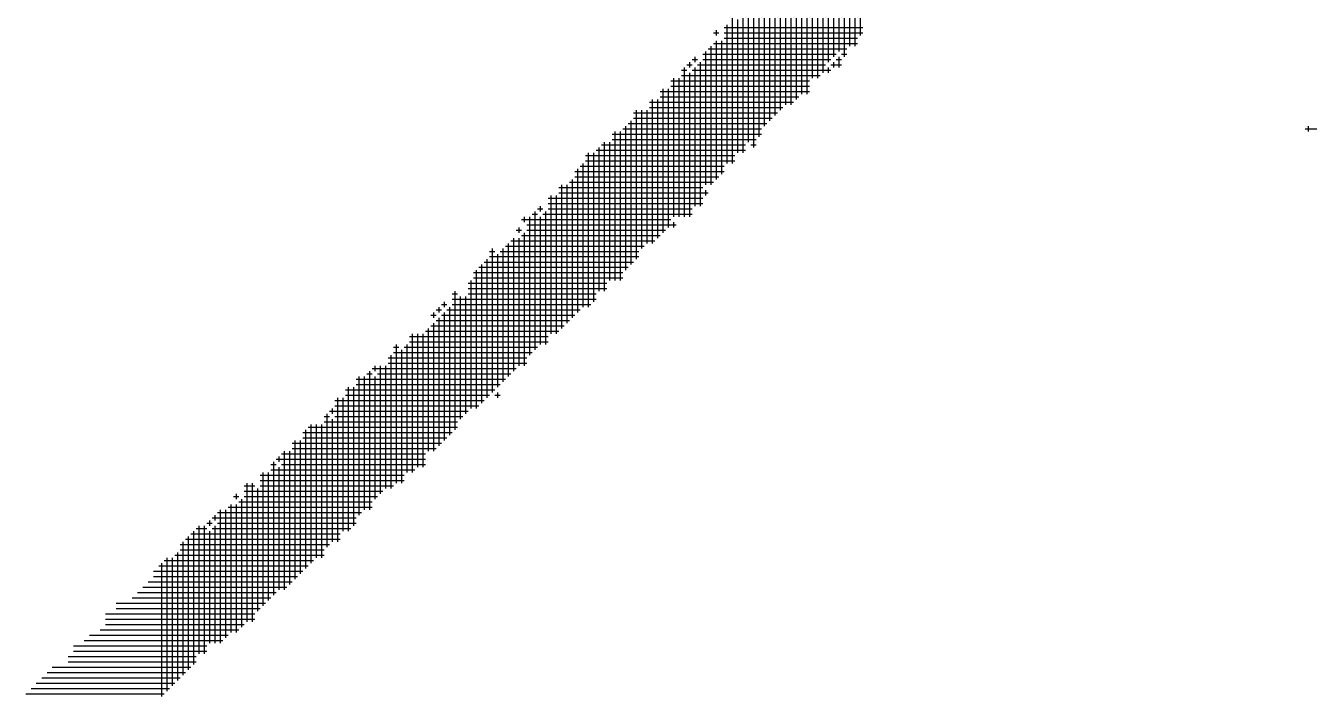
# Model space of a CAD drawing. Header units: feet. Extents: x 0 to 252300, y 0 to 178200.
# Drawn here: x 171046 to 171608, y 8720 to 9014 of the extents above; entities that cross this region are included whole.
import ezdxf

# ---------------------------------------------------------------- set-up
doc = ezdxf.new("R2010")
doc.units = ezdxf.units.FT
doc.header["$LTSCALE"] = 3000
doc.header["$MEASUREMENT"] = 0
doc.layers.add('CX-BORD-TEX2', color=7, linetype='CONTINUOUS')

msp = doc.modelspace()

# ---------------------------------------------------------------- linework, layer by layer
at = {"layer": 'CX-BORD-TEX2'}
for p, q in [((171406.58, 9070.28), (171406.58, 9004.96)), ((171408.91, 9072.61), (171408.91, 9004.96)), ((171411.24, 9074.95), (171411.24, 9009.63)), ((171401.91, 9065.61), (171401.91, 9002.63)), ((171404.24, 9067.95), (171404.24, 9000.3)), ((171397.24, 9060.95), (171397.24, 8997.96)), ((171399.58, 9063.28), (171399.58, 9000.3)), ((171392.58, 9056.28), (171392.58, 8990.97)), ((171394.91, 9051.62), (171394.91, 8993.3)), ((171380.92, 9042.29), (171380.92, 8979.3)), ((171383.25, 9042.29), (171383.25, 8981.63)), ((171385.58, 9046.95), (171385.58, 8983.97)), ((171387.91, 9044.62), (171387.91, 8983.97)), ((171390.25, 9046.95), (171390.25, 8990.97)), ((171376.25, 9037.62), (171376.25, 8976.97)), ((171378.58, 9039.95), (171378.58, 8979.3)), ((171373.92, 9035.29), (171373.92, 8974.64)), ((171366.92, 9028.29), (171366.92, 8965.3)), ((171369.25, 9030.62), (171369.25, 8969.97)), ((171371.58, 9030.62), (171371.58, 8972.3)), ((171362.25, 9023.62), (171362.25, 8962.97)), ((171364.59, 9021.29), (171364.59, 8960.64)), ((171352.92, 9014.29), (171352.92, 8953.64)), ((171355.25, 9018.96), (171355.25, 8953.64)), ((171357.59, 9016.63), (171357.59, 8958.31)), ((171359.92, 9018.96), (171359.92, 8958.31)), ((171347.09, 9010.79), (171349.42, 9010.79)), ((171348.26, 9011.96), (171348.26, 9009.63)), ((171351.76, 9013.13), (171412.41, 9013.13)), ((171351.76, 9010.79), (171412.41, 9010.79)), ((171351.76, 9008.46), (171410.08, 9008.46)), ((171344.76, 9003.8), (171405.41, 9003.8)), ((171345.92, 9004.96), (171345.92, 8944.31)), ((171347.09, 9006.13), (171410.08, 9006.13)), ((171348.26, 9007.29), (171348.26, 8946.64)), ((171350.59, 9007.29), (171350.59, 8948.97)), ((171336.59, 8997.96), (171336.59, 8995.63)), ((171337.76, 8999.13), (171340.09, 8999.13)), ((171338.92, 9000.3), (171338.92, 8997.96)), ((171341.26, 8997.96), (171341.26, 8934.98)), ((171342.42, 9001.46), (171400.74, 9001.46)), ((171342.42, 8999.13), (171398.41, 8999.13)), ((171343.59, 9002.63), (171343.59, 8944.31)), ((171399.58, 8997.96), (171399.58, 8995.63)), ((171400.74, 8999.13), (171403.08, 8999.13)), ((171401.91, 9000.3), (171401.91, 8995.63)), ((171403.08, 9001.46), (171405.41, 9001.46)), ((171333.09, 8994.46), (171335.43, 8994.46)), ((171333.09, 8992.13), (171393.75, 8992.13)), ((171334.26, 8995.63), (171334.26, 8930.31)), ((171335.43, 8996.8), (171337.76, 8996.8)), ((171336.59, 8993.3), (171336.59, 8930.31)), ((171337.76, 8994.46), (171398.41, 8994.46)), ((171338.92, 8995.63), (171338.92, 8934.98)), ((171340.09, 8996.8), (171396.08, 8996.8)), ((171397.24, 8995.63), (171397.24, 8993.3)), ((171398.41, 8996.8), (171403.08, 8996.8)), ((171324.93, 8986.3), (171324.93, 8923.31)), ((171327.26, 8986.3), (171327.26, 8925.65)), ((171328.43, 8989.8), (171389.08, 8989.8)), ((171328.43, 8987.47), (171389.08, 8987.47)), ((171329.59, 8990.97), (171329.59, 8930.31)), ((171331.93, 8990.97), (171331.93, 8930.31)), ((171319.1, 8980.47), (171382.08, 8980.47)), ((171320.26, 8981.63), (171320.26, 8918.65)), ((171322.6, 8981.63), (171322.6, 8920.98)), ((171323.76, 8985.13), (171389.08, 8985.13)), ((171323.76, 8982.8), (171384.41, 8982.8)), ((171312.1, 8975.8), (171375.08, 8975.8)), ((171313.26, 8976.97), (171313.26, 8911.65)), ((171315.6, 8976.97), (171315.6, 8916.32)), ((171317.93, 8976.97), (171317.93, 8918.65)), ((171319.1, 8978.13), (171377.42, 8978.13)), ((171308.6, 8969.97), (171308.6, 8906.98)), ((171309.76, 8971.14), (171370.42, 8971.14)), ((171310.93, 8972.3), (171310.93, 8909.32)), ((171312.1, 8973.47), (171372.75, 8973.47)), ((171607.2, 8969.97), (171607.2, 8967.64)), ((171302.77, 8966.47), (171368.08, 8966.47)), ((171302.77, 8964.14), (171365.75, 8964.14)), ((171303.93, 8967.64), (171303.93, 8902.32)), ((171306.27, 8967.64), (171306.27, 8902.32)), ((171307.43, 8968.8), (171368.08, 8968.8)), ((171606.03, 8968.8), (171750.66, 8968.8)), ((171292.27, 8958.31), (171292.27, 8890.65)), ((171294.6, 8958.31), (171294.6, 8892.99)), ((171295.77, 8959.47), (171361.09, 8959.47)), ((171296.93, 8960.64), (171296.93, 8897.65)), ((171298.1, 8961.81), (171361.09, 8961.81)), ((171299.27, 8962.97), (171299.27, 8897.65)), ((171301.6, 8962.97), (171301.6, 8902.32)), ((171363.42, 8961.81), (171365.75, 8961.81)), ((171288.77, 8952.47), (171351.76, 8952.47)), ((171289.94, 8953.64), (171289.94, 8890.65)), ((171291.1, 8957.14), (171356.42, 8957.14)), ((171291.1, 8954.81), (171356.42, 8954.81)), ((171285.27, 8946.64), (171285.27, 8885.99)), ((171286.44, 8950.14), (171351.76, 8950.14)), ((171286.44, 8947.81), (171349.42, 8947.81)), ((171287.6, 8951.31), (171287.6, 8888.32)), ((171279.44, 8943.14), (171342.42, 8943.14)), ((171280.6, 8944.31), (171280.6, 8881.32)), ((171282.94, 8944.31), (171282.94, 8883.66)), ((171284.1, 8945.48), (171347.09, 8945.48)), ((171343.59, 8941.98), (171343.59, 8939.64)), ((171274.77, 8938.48), (171342.42, 8938.48)), ((171274.77, 8936.14), (171342.42, 8936.14)), ((171275.94, 8939.64), (171275.94, 8878.99)), ((171278.27, 8939.64), (171278.27, 8878.99)), ((171279.44, 8940.81), (171344.76, 8940.81)), ((171264.28, 8930.31), (171264.28, 8927.98)), ((171266.61, 8930.31), (171266.61, 8869.66)), ((171267.77, 8931.48), (171270.11, 8931.48)), ((171268.94, 8932.65), (171268.94, 8871.99)), ((171270.11, 8933.81), (171272.44, 8933.81)), ((171271.27, 8934.98), (171271.27, 8932.65)), ((171271.27, 8930.31), (171271.27, 8874.33)), ((171272.44, 8931.48), (171337.76, 8931.48)), ((171273.61, 8932.65), (171273.61, 8874.33)), ((171274.77, 8933.81), (171337.76, 8933.81)), ((171260.78, 8924.48), (171263.11, 8924.48)), ((171261.94, 8925.65), (171261.94, 8923.31)), ((171263.11, 8929.15), (171328.43, 8929.15)), ((171265.44, 8926.81), (171330.76, 8926.81)), ((171265.44, 8924.48), (171326.09, 8924.48)), ((171329.59, 8927.98), (171329.59, 8925.65)), ((171257.28, 8918.65), (171257.28, 8860.33)), ((171258.44, 8919.81), (171321.43, 8919.81)), ((171259.61, 8920.98), (171259.61, 8862.66)), ((171261.94, 8920.98), (171261.94, 8864.99)), ((171263.11, 8922.15), (171323.76, 8922.15)), ((171264.28, 8923.31), (171264.28, 8864.99)), ((171249.11, 8915.15), (171251.44, 8915.15)), ((171250.28, 8916.32), (171250.28, 8853.33)), ((171252.61, 8913.98), (171252.61, 8855.66)), ((171253.78, 8915.15), (171314.43, 8915.15)), ((171254.94, 8916.32), (171254.94, 8858)), ((171256.11, 8917.48), (171316.76, 8917.48)), ((171244.45, 8908.15), (171309.76, 8908.15)), ((171245.61, 8909.32), (171245.61, 8848.66)), ((171246.78, 8910.48), (171312.1, 8910.48)), ((171247.95, 8911.65), (171247.95, 8851)), ((171249.11, 8912.82), (171314.43, 8912.82)), ((171240.95, 8902.32), (171240.95, 8846.33)), ((171242.11, 8905.82), (171307.43, 8905.82)), ((171242.11, 8903.49), (171307.43, 8903.49)), ((171243.28, 8906.98), (171243.28, 8846.33)), ((171232.78, 8896.49), (171235.12, 8896.49)), ((171233.95, 8897.65), (171233.95, 8837)), ((171239.78, 8901.15), (171300.43, 8901.15)), ((171239.78, 8898.82), (171300.43, 8898.82)), ((171239.78, 8896.49), (171295.77, 8896.49)), ((171226.95, 8890.65), (171226.95, 8888.32)), ((171228.12, 8891.82), (171230.45, 8891.82)), ((171229.28, 8892.99), (171229.28, 8890.65)), ((171231.62, 8890.65), (171231.62, 8834.67)), ((171232.78, 8894.15), (171295.77, 8894.15)), ((171232.78, 8891.82), (171293.44, 8891.82)), ((171236.28, 8895.32), (171236.28, 8841.67)), ((171238.61, 8895.32), (171238.61, 8844)), ((171223.45, 8887.16), (171225.78, 8887.16)), ((171224.62, 8888.32), (171224.62, 8885.99)), ((171225.78, 8889.49), (171228.12, 8889.49)), ((171226.95, 8885.99), (171226.95, 8830)), ((171228.12, 8887.16), (171286.44, 8887.16)), ((171229.28, 8888.32), (171229.28, 8832.33)), ((171230.45, 8889.49), (171288.77, 8889.49)), ((171221.12, 8880.16), (171279.44, 8880.16)), ((171222.28, 8881.32), (171222.28, 8827.67)), ((171223.45, 8882.49), (171281.77, 8882.49)), ((171224.62, 8883.66), (171224.62, 8827.67)), ((171225.78, 8884.82), (171284.1, 8884.82)), ((171208.29, 8874.33), (171208.29, 8813.67)), ((171212.95, 8874.33), (171212.95, 8818.34)), ((171214.12, 8877.82), (171274.77, 8877.82)), ((171214.12, 8875.49), (171274.77, 8875.49)), ((171215.29, 8878.99), (171215.29, 8818.34)), ((171217.62, 8878.99), (171217.62, 8820.67)), ((171219.95, 8878.99), (171219.95, 8820.67)), ((171204.79, 8868.49), (171265.44, 8868.49)), ((171205.96, 8869.66), (171205.96, 8811.34)), ((171207.12, 8873.16), (171209.45, 8873.16)), ((171207.12, 8870.83), (171267.77, 8870.83)), ((171210.62, 8871.99), (171210.62, 8813.67)), ((171211.79, 8873.16), (171270.11, 8873.16)), ((171196.62, 8862.66), (171196.62, 8802.01)), ((171197.79, 8863.83), (171260.78, 8863.83)), ((171198.96, 8864.99), (171198.96, 8862.66)), ((171201.29, 8864.99), (171201.29, 8809.01)), ((171203.62, 8864.99), (171203.62, 8811.34)), ((171204.79, 8866.16), (171265.44, 8866.16)), ((171190.79, 8859.16), (171256.11, 8859.16)), ((171190.79, 8856.83), (171253.78, 8856.83)), ((171191.96, 8860.33), (171191.96, 8799.68)), ((171194.29, 8860.33), (171194.29, 8802.01)), ((171195.46, 8861.49), (171197.79, 8861.49)), ((171198.96, 8860.33), (171198.96, 8806.67)), ((171200.12, 8861.49), (171258.44, 8861.49)), ((171186.13, 8854.5), (171251.44, 8854.5)), ((171186.13, 8852.16), (171249.11, 8852.16)), ((171187.29, 8855.66), (171187.29, 8792.68)), ((171189.63, 8855.66), (171189.63, 8795.01)), ((171251.44, 8852.16), (171253.78, 8852.16)), ((171252.61, 8853.33), (171252.61, 8851)), ((171180.29, 8846.33), (171180.29, 8844)), ((171181.46, 8849.83), (171246.78, 8849.83)), ((171181.46, 8847.5), (171244.45, 8847.5)), ((171182.63, 8851), (171182.63, 8788.01)), ((171184.96, 8851), (171184.96, 8792.68)), ((171176.8, 8842.83), (171179.13, 8842.83)), ((171176.8, 8840.5), (171235.12, 8840.5)), ((171177.96, 8844), (171177.96, 8785.68)), ((171179.13, 8845.17), (171239.78, 8845.17)), ((171180.29, 8841.67), (171180.29, 8788.01)), ((171181.46, 8842.83), (171237.45, 8842.83)), ((171167.46, 8835.83), (171232.78, 8835.83)), ((171168.63, 8837), (171168.63, 8776.35)), ((171169.8, 8838.17), (171235.12, 8838.17)), ((171170.96, 8839.33), (171170.96, 8778.68)), ((171173.3, 8839.33), (171173.3, 8781.01)), ((171175.63, 8839.33), (171175.63, 8781.01)), ((171162.8, 8831.17), (171228.12, 8831.17)), ((171162.8, 8828.84), (171225.78, 8828.84)), ((171163.96, 8832.33), (171163.96, 8771.68)), ((171166.3, 8832.33), (171166.3, 8774.01)), ((171167.46, 8833.5), (171230.45, 8833.5)), ((171155.8, 8824.17), (171221.12, 8824.17)), ((171156.97, 8825.34), (171156.97, 8823)), ((171158.13, 8826.5), (171221.12, 8826.5)), ((171159.3, 8827.67), (171159.3, 8767.02)), ((171161.63, 8827.67), (171161.63, 8769.35)), ((171149.97, 8818.34), (171149.97, 8760.02)), ((171152.3, 8818.34), (171152.3, 8762.35)), ((171153.47, 8821.84), (171155.8, 8821.84)), ((171153.47, 8819.5), (171216.45, 8819.5)), ((171154.63, 8823), (171154.63, 8764.68)), ((171156.97, 8820.67), (171156.97, 8767.02)), ((171158.13, 8821.84), (171221.12, 8821.84)), ((171141.8, 8812.51), (171146.47, 8812.51)), ((171142.97, 8813.67), (171142.97, 8753.02)), ((171145.3, 8813.67), (171145.3, 8753.02)), ((171148.8, 8817.17), (171211.79, 8817.17)), ((171148.8, 8814.84), (171211.79, 8814.84)), ((171148.8, 8812.51), (171207.12, 8812.51)), ((171137.14, 8807.84), (171139.47, 8807.84)), ((171138.3, 8809.01), (171138.3, 8806.67)), ((171140.64, 8806.67), (171140.64, 8750.69)), ((171141.8, 8810.17), (171202.46, 8810.17)), ((171141.8, 8807.84), (171200.12, 8807.84)), ((171147.64, 8811.34), (171147.64, 8757.69)), ((171130.14, 8800.84), (171193.12, 8800.84)), ((171131.31, 8802.01), (171131.31, 8743.69)), ((171133.64, 8802.01), (171133.64, 8746.02)), ((171134.8, 8803.17), (171197.79, 8803.17)), ((171135.97, 8804.34), (171135.97, 8748.35)), ((171138.3, 8804.34), (171138.3, 8748.35)), ((171139.47, 8805.51), (171197.79, 8805.51)), ((171121.97, 8795.01), (171121.97, 8739.02)), ((171124.31, 8795.01), (171124.31, 8739.02)), ((171125.47, 8796.18), (171127.81, 8796.18)), ((171126.64, 8797.34), (171126.64, 8795.01)), ((171127.81, 8798.51), (171190.79, 8798.51)), ((171128.97, 8799.68), (171128.97, 8797.34)), ((171128.97, 8795.01), (171128.97, 8743.69)), ((171130.14, 8796.18), (171190.79, 8796.18)), ((171117.31, 8790.34), (171117.31, 8732.02)), ((171118.48, 8791.51), (171183.79, 8791.51)), ((171119.64, 8792.68), (171119.64, 8734.36)), ((171120.81, 8793.84), (171125.47, 8793.84)), ((171126.64, 8792.68), (171126.64, 8743.69)), ((171127.81, 8793.84), (171188.46, 8793.84)), ((171113.81, 8786.85), (171179.13, 8786.85)), ((171113.81, 8784.51), (171176.8, 8784.51)), ((171114.98, 8788.01), (171114.98, 8729.69)), ((171116.14, 8789.18), (171183.79, 8789.18)), ((171105.64, 8778.68), (171105.64, 8720.36)), ((171106.81, 8779.85), (171172.13, 8779.85)), ((171107.98, 8781.01), (171107.98, 8722.69)), ((171110.31, 8781.01), (171110.31, 8725.03)), ((171111.48, 8782.18), (171176.8, 8782.18)), ((171112.64, 8783.35), (171112.64, 8727.36)), ((171102.15, 8775.18), (171167.46, 8775.18)), ((171102.15, 8772.85), (171165.13, 8772.85)), ((171104.48, 8777.51), (171169.8, 8777.51)), ((171097.48, 8768.18), (171160.47, 8768.18)), ((171099.81, 8770.52), (171162.8, 8770.52)), ((171092.81, 8763.52), (171153.47, 8763.52)), ((171095.15, 8765.85), (171155.8, 8765.85)), ((171081.15, 8756.52), (171146.47, 8756.52)), ((171085.82, 8761.18), (171151.13, 8761.18)), ((171085.82, 8758.85), (171148.8, 8758.85)), ((171081.15, 8754.19), (171146.47, 8754.19)), ((171081.15, 8751.85), (171141.8, 8751.85)), ((171071.82, 8744.85), (171132.47, 8744.85)), ((171074.15, 8747.19), (171134.8, 8747.19)), ((171078.82, 8749.52), (171139.47, 8749.52)), ((171067.15, 8742.52), (171125.47, 8742.52)), ((171067.15, 8740.19), (171125.47, 8740.19)), ((171064.82, 8737.86), (171120.81, 8737.86)), ((171064.82, 8735.52), (171120.81, 8735.52)), ((171053.16, 8728.53), (171113.81, 8728.53)), ((171055.49, 8730.86), (171116.14, 8730.86)), ((171057.82, 8733.19), (171118.48, 8733.19)), ((171048.49, 8723.86), (171109.14, 8723.86)), ((171050.82, 8726.19), (171111.48, 8726.19)), ((171046.16, 8721.53), (171106.81, 8721.53))]:
    msp.add_line(p, q, dxfattribs=at)

doc.saveas('drawing.dxf')
